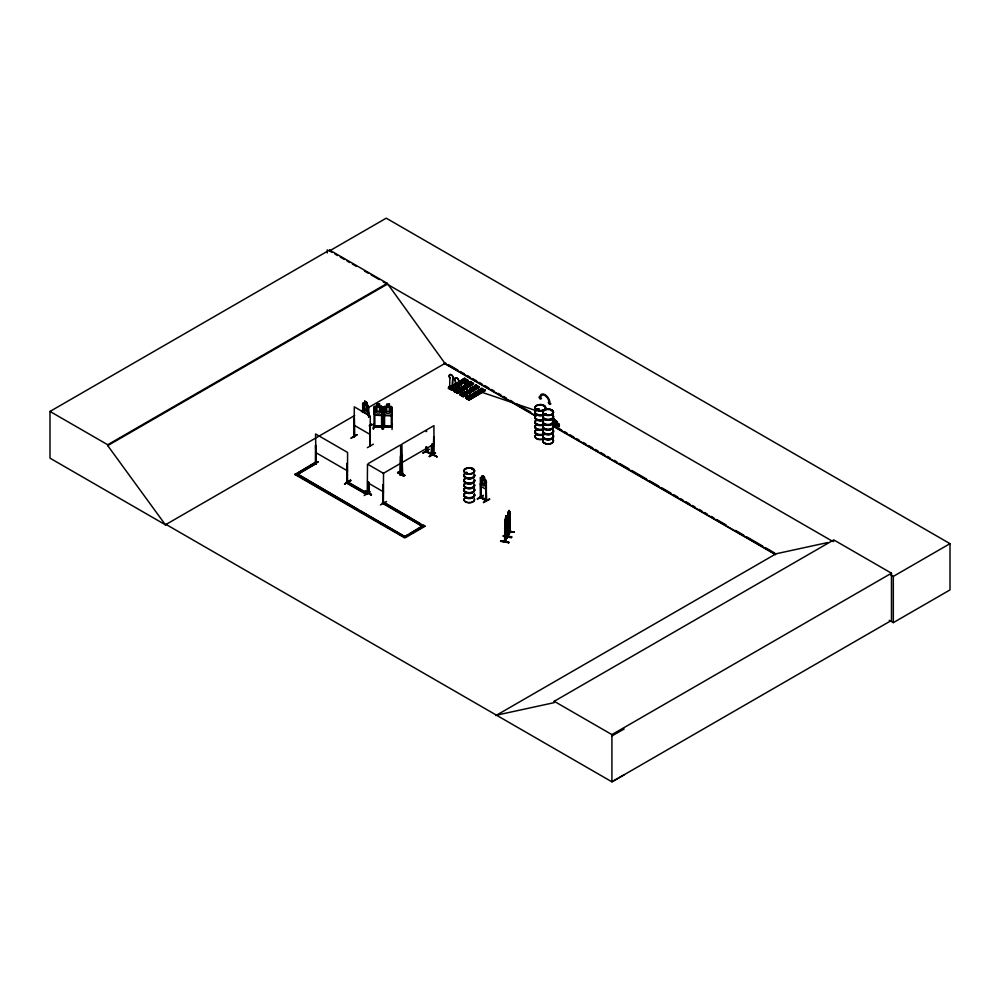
<?xml version="1.0" encoding="UTF-8"?>
<svg xmlns="http://www.w3.org/2000/svg" width="1000" height="1000" viewBox="0 0 1000 1000"><rect width="100%" height="100%" fill="white"/><g stroke="black" fill="none" stroke-linecap="round" stroke-linejoin="round"><path stroke-width="1.5" d="M452.2 388.275L452.625 379.6A2.837 1.65 59.5 0 0 452.625 376.325A2.837 1.65 59.5 0 0 449.762 374.712A2.837 1.65 59.5 0 0 449.762 377.987L449.888 377.912A2.837 1.65 59.5 0 1 449.888 374.637A2.837 1.65 59.5 0 1 452.75 376.25A2.837 1.65 59.5 0 1 452.75 379.525L452.325 388.2L450.3 387.062L450.262 385.875L448.862 386.975L448.862 387.938L451.438 389.387L467.175 379.925L467.987 380.675L464.712 378.312C458.75 379.762 472.038 383.212 463.088 379.275M457.788 391.5L458.338 382.75A2.837 1.65 59.5 0 0 458.338 379.487A2.837 1.65 59.5 0 0 455.475 377.863A2.837 1.65 59.5 0 0 455.475 381.138C454.888 385.412 456.287 391.488 455.475 390.213M461.812 394L461.4 384.562A2.837 1.65 59.5 0 1 461.4 381.287A2.837 1.65 59.5 0 1 464.263 382.9A2.837 1.65 59.5 0 1 464.263 386.175L463.713 394.925L461.488 393.787M469.938 389.45L469.513 398.125L467.4 396.525L467.8 398.85L468.1 396.125L467.55 397.175L468.263 396.213L467.025 396.213L467.025 398.237M374.025 424.087L373.288 429.075L374.025 423.837M374.775 408.075L374 408.225L374.775 408.075L374.862 426.737L373.925 425.875M373.963 424.137L373.713 428.713M374.15 412.938L374.975 415.213L381.45 415.425L382.4 413.188L381.388 415.35L374.913 415.225M374.7 425.838L381.65 426L381.637 426.95L381.562 408.225L382.325 408.237L381.562 408.225M382.312 426.912L382.413 407.025L381.425 406.2L374.938 406.1L374.05 406.9L374.087 426.775L382.4 426.912L373.95 426.525M382.4 407.075L381.425 406.2M382.238 426.037L373.938 426.075M382.638 424.275L382.25 429.275L382.638 424.025M383.837 407.062L384.725 406.262L391.213 406.413L392.2 407.238L392.013 427.175L383.725 426.962L383.837 407.062L384.7 415.5L391.238 415.588L392.188 413.4M383.812 424.3L383.488 429.212M384.562 408.288L383.787 408.438L384.562 408.288L384.575 426.75M389.412 404.15L386.625 404.087L386.712 406.438L385.325 407.163L385.325 411.413L386.712 413.275L389.312 413.325L390.712 411.538L390.712 407.287L389.312 406.5L389.412 404.1M391.35 408.438L392.113 408.45L391.35 408.438L391.337 427.113L392.088 426.262M392.038 429.487L392.362 424.212M504.625 527.987L504.913 529.725L507.1 523.375M509.65 520.7C511.325 512.125 507.9 529.163 507.525 522.587M449.8 386.912L450.575 386.825L450.062 387.287M461.287 393.612L462.762 393.137L462.137 395.575L462.013 392.663L460.15 393.488L460.5 395.2L467.463 391.238M467.688 395.938L466.062 397.863L468.625 399.312L470.262 397.388L470.487 398.725L467.25 396.662M500.712 540.675L500.562 541.325L508.7 542.7M450.075 386.875L453.3 388.8L453.3 387.587L451.438 388.425L451.438 389.387M451.138 386.35C450.163 387.312 450.95 386.7 450.538 386.538M456.838 389.963L456.538 390.087M455.425 389.525L456.213 392.15L455.887 389.963L456.763 389.613L455.538 389.975L456.85 389.888M463.837 394.85L461.613 393.363L461.7 394M462.438 393.1L462.1 393.713L462.225 393.05M504.575 541.725L507.463 536.512L507.463 516.438L508.35 511.85C509.825 508.15 510.112 519.05 508.288 520.962L508.35 511.85M506.812 537.562L507.388 518.675M507.137 537.163L504.762 541.325L504.875 522.788L504.913 541.812L507.45 536.562M510.288 513.275L509.725 532.087M510.3 531.825L510.35 531.075L507.425 536.45M356.987 434.725L351.15 437.962M357.113 434.787L351.112 438.275M364.2 495.55L370.337 491.8M458.663 383.088C460.05 380.613 461.2 385.012 458.787 383.162M464.288 385.988L465.2 386.85L466.1 385.975M464.25 386.312L466.138 386.112L464.525 385.737M470.2 389.4C471.037 391.875 473.225 388.188 470.3 389.462M472.038 389.862L470.863 389.012L470.312 390.012M475.875 392.675L477.275 393.288M504.625 541.763L504.913 520.525M466.6 472.238L465.712 472.825M466.45 472.85L467.275 472.788M466.3 472.875L466.962 472.562M472.788 469.225L472.262 469.625M536.8 409.837L537.362 409.2M536.75 409.525L537.875 409.162M537.025 409.288L537.638 409.65M538 409.675L536.925 409.263M543.688 406.138L543.763 406.362M543.325 405.8L543.888 406.238M544.562 414.25L545.35 413.562L545.938 414.462M545.1 413.638L545.487 414.412M551.287 410.775L551.287 410.3M550.95 410.513L551.512 410.375M450.95 386.287L450.613 388.925L450.525 386.912M461.812 393.375L462.062 393.688M467.788 396.65L468.413 396.575M449.65 386.925L449.888 377.912M365.062 491.538L371.438 494.812L365.4 490.975L365.062 491.55L371.112 494.963M365.375 490.988L371.4 494.475M365.35 491.287L371.4 494.738M404.725 475.2C385.887 464.762 417.375 482.512 398.387 472.262M500.7 540.688L508.825 542.125L508.688 542.775M503.475 535.85L511.725 536.725L511.587 537.375L503.225 535.988L511.35 537.438M461.512 387.663L454.562 391.763L454.225 390.075L455.863 389.1L454.462 391.163L457.025 392.612L458.663 390.688L458.9 392.025L455.887 389.9M456.5 389.55L455.275 389.6L455.275 391.625M461.6 393.913L461.675 393.325M367.85 414.462L368.638 412.65L367.9 414.562L363.275 411.887L362.725 409.237L363.338 411.85M485.6 489.113L486.337 487.2L485.662 489.075L480.975 486.438L480.363 483.825M462.337 393.587L462.362 393.225M467.075 396.763L467.65 397.163L467.075 387.837L457.45 393.4L473.575 383.9L470.3 381.55C464.338 382.987 477.625 386.438 468.675 382.512M318.312 461.875L312.325 465.363M423.113 453.038L428.825 449.412M315.375 463.188C317.062 463.413 314.887 462.9 315.375 463.862L315.55 445.188L316.15 463.963M346.788 481.962L347.175 481.2L347.663 482.225L346.788 481.962L347.45 482.35L347.6 452.45L315.55 433.95L316.1 464M346.763 481.312L347.562 481.463M426.637 451.163L426.05 450.775L426.637 451.838M426.925 451.037L426.3 450.637M432.238 443.938L431.825 454.425M482.463 475.838L482.463 478.125L480.363 477.713L480.387 497.612L480.725 496.75M480.812 497.85L480.538 496.712M485.763 500C473.725 494.075 487.762 498.825 486.337 500.975L486.337 481.087L485.65 479.875M480.538 497.388L486.562 500.825L485.938 482L485.737 500.7L485.938 482M504.925 520.588L506.188 515.7L506.25 518.125L506.825 517.05M505.525 517.388L506.025 516.462M508.425 511.987L508.913 511.062M505.525 518.15L506.025 517.225M508.425 512.75L508.913 511.825M504.837 520.562L506.838 516.95L506.863 537.6M509.075 512.575L509.712 511.637M507.775 517.388L507.8 536.413L510.037 531M506.25 530.688L514.362 532.137L506.112 530.588M399.8 474.812L400.412 455.988M433.113 454.938L433.888 454.762M433.713 436.763L433.175 455.513M466.45 473.15L466.938 472.488M471.925 469.3L472.612 469.137M472.125 469.113L472.788 469.35M538.312 409.712L536.975 409.837M505 541.725L505.45 519.538M552.863 419.688L559.3 424.387L559.3 426.662L552.863 424.087M510.1 532.188L509.637 511.525L507.812 515.125M507.9 536.325L510.312 531.788L507.7 535.875L508.062 517.438M507.238 537.562L507.1 517.275M504.812 541.337L507.413 537.2M354.613 436.688L354.275 418.062L354.375 436.538M383.312 484.738L383.263 503.263L383.038 484.575M381.475 426.05L382.325 426.025M392.113 426.95L383.738 426.75L383.888 426.05L391.287 426.238M449.913 386.788L450.788 386.375M368.375 492.287L368.713 492.438M368.375 492.962L368.375 481.912M368.913 492C368.738 496.575 369.363 483.762 368.913 483.088M402 473.212L402.088 472.775M460.425 383.15L458.95 383.275M471.938 389.8L470.462 389.925M475.975 392.738L477.738 393M545.712 414.338L545.487 413.612M426.1 431.65L426.8 431.163M480.425 477.788L481.087 477.325L485.55 479.975L484.3 479.175L484.375 476.863L482.4 475.725L484.375 476.863M374.012 425.875L374.1 426.525M383.875 426.3L392.188 426.45M384.525 426.975L384.562 426.112M448.387 388.2L449.05 388.587L448.387 388.2L464.712 378.312M464.55 378.762L467.75 380.275L451.475 389.963M449.212 388.387L465.312 379.012M450.913 389.625L451.7 389.913M451.425 389.9L451.675 388.562L453.3 387.587M470.3 381.55L464.975 385.1M454.562 391.763L470.7 382.312M460.95 387.475L454.188 391.4L470.925 382.275L465.112 385.337M466.05 387.113L456.7 392.812M464.7 385.1L470.3 381.788L472.788 383.312M473.325 383.612L456.838 393.038L473.338 383.263M470.05 392.837L479.513 387.312L476.075 385.412M460.487 395.175L475.725 386.737M462.625 396.225L479.263 386.688M462.425 396.275L477.375 387.525M479.087 387.113L478.713 386.737M467.238 394.188L462.987 396.6L463.188 395.2L464.825 394.237L462.95 395.075L462.95 396.037L460.387 394.588L462.013 392.663M479.038 387.05L476.225 385.213L469.525 389.162M465.65 398.175L467.95 396.737M485.15 390.6L469.025 400.062L485.188 390.6L481.75 388.688M467.65 397.05L467.463 395.8L465.825 396.763L466.637 398.713M482.262 388.963L466.562 398.7L482.525 388.975L470 395.988M468.1 399.55L484.95 390.312M469.6 395.75L481.9 388.488L484.787 390.387M455.475 381.138L455.35 381.213A2.837 1.65 59.5 0 1 455.35 377.938A2.837 1.65 59.5 0 1 458.212 379.562A2.837 1.65 59.5 0 1 458.212 382.825M461.4 384.562L451.887 390.175L448.638 388.05L448.638 386.838L450.262 385.875M460.363 381.125L461.987 379.925L465.025 381.875L461.987 379.925M448.65 388.212L464.712 378.675M452.587 389.012L460.7 384.288M467.75 380.037L463.4 382.6L460.363 380.887M451.863 390.175L461.225 384.6M463.9 383.025L467.925 380.65L463.963 383.05M467.975 385.5L465.95 384.113L467.587 383.15L470.625 384.862L467.587 383.15M454.237 391.438L462.1 386.737M461.163 387.725L454.613 391.812M463.95 386.225L470.9 382.125M457.5 393.387L457.262 391.788L458.9 390.825M468.738 385.538L472.762 383.162M463.875 386.75L465.9 387.887L467.525 386.688M469.55 386.275L473.55 383.9M471.875 387.537C480.825 391.463 467.537 388.013 473.512 386.575L476.538 388.525L473.512 386.575M474.6 385.925C483.55 389.862 470.262 386.413 476.225 384.963M468.15 390.075L460.538 395.238M467.438 391.075L460.763 395.188M476.825 385.538L469.875 389.637L475.513 386.488M460.925 395.45L475.65 386.712M462.35 396.213L478.688 386.575M467.2 394.038L462.762 396.45M469.525 392.537L479.275 386.912M469.725 392.65L478.888 386.987M467.45 394.438L463.413 396.825L459.975 394.9M469.812 389.525A2.837 1.65 59.5 0 0 469.812 386.25A2.837 1.65 59.5 0 0 466.95 384.637A2.837 1.65 59.5 0 0 466.95 387.912L467.1 396.987M479.125 393.387C478.025 396.062 471.85 392.575 476.087 391.662L479.125 393.625L476.087 391.662M479.188 389.85C474.938 390.763 481.112 394.25 482.212 391.562L479.188 389.85L482.212 391.562M484.938 389.963C483.837 392.638 477.663 389.15 481.9 388.237M469.862 395.763L481.912 388.6M466.163 398.45L482.5 388.812M469.087 400.1L468.862 398.488L470.487 397.512M468.025 399.487L484.363 389.85M465.825 397.975L468.625 399.825L484.95 390.188M315.95 464.162L316.1 445.5M312.062 465.262L318.038 461.775M346.875 482.05L347.05 463.375L347.35 482.312M347.6 481.512L346.15 482.85L366.188 494.412L367.35 493.738L348.663 482.938M350.538 480.15L350.875 480.737L344.575 484.025L350.562 480.163L344.613 483.963M344.575 484.025L350.588 480.462M402.275 473.413L401.587 473.775L402.212 454.95L402.425 473.638L401.875 444.137L433.925 425.637L433.988 455.35M402.413 455.062L401.675 455.262M423.162 453.125L429.137 449.25L423.162 452.75M426.662 451.788L426.863 447.05M397.887 472.587L403.938 476.037L397.562 472.4M431.188 453.375L437.238 456.812L426.725 451.35L436.95 456.887M431.425 454.025L431.912 454.862M435.2 452.713L429.212 456.575L435.225 452.762M433.925 455.387L433.713 454.588M369.825 427.275L370.087 445.962M373.375 444.188L367.388 447.663M367.262 494.038L367.5 464.125L383.525 473.375L383.35 502.938M380.462 504.925L386.6 501.488M166.15 524.462L165.5 524.85L50 458.162L50 411.438L329.55 250.037L387.262 283.35L444.975 363.4L535.337 415.575M329.55 250.037L329.55 250.9L386.238 218.175L950 543.663L950 589.913L893.312 622.638L889.262 620.288M50 411.438L107.713 444.75L387.262 283.35M624.15 774.85L611.912 781.825L166.075 524.425L165.413 524.8L107.713 445.613L387.262 284.212M363.45 404.688C362.062 403.338 364.613 410.9 363.45 412.388M364.7 401.337L366.675 402.312L367.525 406L367.525 410.25L366.538 411.5L364.7 410.438L363.713 408.05L363.713 403.8L364.7 403.612L364.7 401.175L366.675 402.312M366.675 404.6L366.538 402.4M367.95 405.325L368.638 406.538L368.575 417.137M368.038 415.288L368.237 407.45L368.787 417.013M165.413 524.8L354.7 415.513M361.438 411.625L364.125 410.075M368.175 407.738L445.625 363.025M368.787 407.762L368.038 407.575M371.763 424.25L369.35 425.637L371.788 424.275L369.675 426.213M369.35 426.012L372.075 424.775M369.65 426.15L372.05 424.762M382.438 502.675L422.5 526.388L382.438 503.263L383.612 502L424.837 526.388L404.8 537.95L295.012 474.55L315.038 462.413L316.2 463.663L296.175 475.225L316.2 463.088M295.012 474.55L315.038 462.987L316.2 463.663M449.913 387.062L450.575 387.025L449.688 386.375L449.688 388.4M368.587 463.363L400.625 444.862L400.7 474.613L400.087 474.925L400.475 473.775L400.075 474.288M346.15 482.85L347.325 482.175M383.275 473.387L400.625 463.363M401.875 462.638L433.925 444.137M346.15 482.262L366.188 493.825L367.35 493.15L346.875 481.375M382.438 503.263L383.612 502.587L419.663 523.4M557.2 427.038L557.325 421.775L552.6 418.312M559.3 424.387L557.2 423.325L557.263 421.763M552.587 425.138L556.625 427.388L552.6 425.062M480.6 478.925L481.138 479.237M486.488 482.312L485.737 482.125M407.638 534.963L403.638 537.275L423.663 525.125L424.837 526.388M410.312 533.413L421 527.25M295.012 473.975L404.8 537.362L424.837 525.8M477.425 499.175L483.438 495.325L477.425 498.8M480.938 479.35L481.138 497.738M489.75 499.312L483.475 502.325M495.85 715.575L776.062 553.787L827.688 542.562M496.5 715.188L554.212 702.638L554.212 701.3L833.763 539.9L891.475 573.212L891.475 620.425L611.912 781.825L611.912 734.613L891.475 573.212M833.763 541.237L833.112 541.625L383.237 281.887M890.638 574.837L893.312 576.388L950 543.663M611.912 735.962L624.15 728.988M464.525 385.925L466.012 386.037M556.562 427.425L557.263 425.412M402.088 473.45L402.475 472.863M545.9 414.363L544.812 414.363M467 473.025L466.037 473.2M402.113 473.462L402.212 454.95M368.675 493.088L368.587 482.038M476.312 392.537L477.713 393.137L475.887 392.962M370.125 445.637L370.3 416.075L354.275 406.825L354.25 436.85L354.35 418.338M545.062 413.762L546.062 413.888M426.262 451.325L426.325 446.737M397.612 472.688L403.663 476.138M552.225 423.338L554.388 423.137L556.638 425.863L554.825 422.938C557.8 423.75 556.725 420.662 554.362 422.188L552.225 419.487M537.3 409.137L538.088 409.263M552.1 422.525L553.95 422.4L552.1 420.125M347.088 481.875L347.05 463.375M480.887 497.188L480.425 496.925M480.887 497.863L481.138 483.862M384.762 415.375L391.175 415.513M400.412 473.812L400.025 474.475M448.85 388.462L464.712 378.562M454.025 391.475L457.287 393.137M451.075 386.838L449.837 386.287L449.837 388.312L450.763 388.837M483.35 495.613L477.388 498.8M509.988 511.863L509.75 532.2M506.138 530.85L514.263 532.312M503.237 536.25L511.375 537.712M370.025 445.938L370.025 427.15M537.362 424.387L537.225 424.2A5.263 3.038 0 0 1 535.763 420.25M535.825 410.588L477.55 390.812L480.588 392.525M480.725 497.425L480.6 483.55M383.038 503.075L383.25 484.462M480.275 389.2L483.312 390.925M465.95 384.113L467.975 385.262M461.938 383.462L458.9 381.737L461.938 383.7M464.5 384.975L466.512 386.112M464.5 385.213L466.512 386.35M457.275 382.7L460.312 384.663L457.275 382.95M463.875 386.5L465.9 387.65M469.8 389.925L471.825 391.312L469.8 390.163M474.462 392.625L477.5 394.35M456.138 390.225L458.663 391.65L458.663 390.688M461.2 393.025L462.137 393.55M467.8 396.825L466.875 396.3L466.875 398.325M461.35 394.963L462.275 395.487M435.487 453.212L429.3 456.575M426.325 451.362L432.238 454.712M432.038 444.062L432.1 454.888C426.65 451.8 425.062 452.962 426.662 447.163M398.65 471.812L404.7 475.25M329.55 250.9L332.238 252.45M334.925 254L337.612 255.55M340.288 257.1L344.312 259.425M347 260.975L349.688 262.525M352.375 264.075L356.4 266.4M364.45 271.05L368.475 273.375M371.163 274.925L379.212 279.562M552.6 418.387L557.2 421.8M552.863 420.825L556.538 422.95L556.538 425.062L552.863 422.95L552.863 420.825A5.288 3.05 0 0 1 548.162 425.363A5.288 3.05 0 0 1 543.587 420.788M448.325 364.575L457.762 370.025M460.462 371.587L464.513 373.925M467.2 375.475L469.9 377.038M472.6 378.587L476.65 380.925M479.35 382.488L482.038 384.05M484.738 385.6L488.787 387.938M491.488 389.5L494.175 391.05M498.225 393.387L500.925 394.95M503.625 396.5L506.312 398.062M510.363 400.4L513.062 401.95M515.763 403.512L530.6 412.075M557.562 427.65L561.613 429.988M564.312 431.538L567.013 433.1M569.712 434.663L573.75 436.987M576.45 438.55L579.15 440.112M583.188 442.438L585.887 444M588.587 445.562L592.638 447.9M595.337 449.45L598.025 451.012M600.725 452.562L604.775 454.9M607.475 456.463L610.163 458.013M614.212 460.35L616.912 461.912M619.612 463.462L629.05 468.913M631.75 470.475L646.587 479.038M649.275 480.6L658.725 486.05M661.413 487.6L670.863 493.062M673.55 494.613L677.6 496.95M680.3 498.512L683 500.062M685.7 501.625L689.737 503.963M692.438 505.513L695.138 507.075M699.175 509.412L701.875 510.962M704.575 512.525L707.275 514.075M711.325 516.413L714.013 517.975M716.712 519.525L726.15 524.987M735.6 530.438L743.688 535.1M746.388 536.663L762.575 546M765.263 547.562L774.712 553.013M552.863 425.688L775.4 554.175M444.087 363.275L534.75 415.613M553.688 426.55L775.6 554.675M367.925 405.387L363.288 402.713L362.663 403.175L362.7 412.2M363.387 411.8L367.925 414.425M480.387 497.537L486.275 500.938M354.275 425.325L370.3 434.575M315.55 452.45L347.6 470.95M367.5 482.625L383.525 491.875M357.788 509.45L297.35 473.975L404.8 536.6L360.475 511M554.212 701.3L611.912 734.613M426.062 451.512L426.112 446.863M537.013 424.087L537.263 424.175A5.263 3.038 0 0 0 544.05 423.913M431.488 454.575L431.7 445.175M489.462 498.8L483.438 502.65M462.2 393.15L461.35 392.938L461.2 395.05M504.975 525.312L505.387 526.375L506.562 522.35L506.15 515.825M374.913 415.288L374.05 412.95L374.15 406.875M460.55 383.075L458.663 382.9M893.312 576.388L893.312 622.638M509.175 510.312L509.137 512.725M484.237 476.938L485.225 480.55L485.225 484.8L484.237 486.05L482.4 484.988L481.413 482.6L482.4 475.725M470.262 397.388L470.262 398.35M464.825 394.237L464.825 395.45M464.588 394.113L464.588 395.075M461.788 392.525L461.788 393.725M453.062 387.463L453.062 388.425M431.488 445.3L431.488 454.613M369.125 483.2L369.125 492.863M368.237 412.075L368.237 415.163M364.762 401.287L364.762 403.575M363.237 404.8L363.237 412.512M362.9 404.375L362.9 412.075M327.287 249.862L327.287 252.925M107.713 444.75L107.713 445.613M474.45 479.875A5.375 3.1 0 0 1 468.562 483.75A5.375 3.1 0 0 1 464.613 479.125M474.375 480.175A5.288 3.05 0 0 1 468.575 484A5.288 3.05 0 0 1 464.675 479.45M474.363 484.175A5.275 3.05 0 0 1 468.575 487.987A5.275 3.05 0 0 1 464.688 483.438M474.363 484.462A5.275 3.05 0 0 1 468.575 488.275A5.275 3.05 0 0 1 464.688 483.725M474.45 474.762A5.375 3.1 0 0 1 468.562 478.65A5.375 3.1 0 0 1 464.613 474.012M474.375 479.325A5.288 3.05 0 0 1 468.575 483.137A5.288 3.05 0 0 1 464.675 478.587M474.375 475.075A5.288 3.05 0 0 1 468.575 478.888A5.288 3.05 0 0 1 464.675 474.338M474.45 479.613A5.375 3.1 0 0 1 468.562 483.488A5.375 3.1 0 0 1 464.613 478.862M474.45 474.5A5.375 3.1 0 0 1 468.562 478.387A5.375 3.1 0 0 1 464.613 473.75M474.375 474.212A5.3 3.062 0 0 1 468.575 478.05A5.3 3.062 0 0 1 464.675 473.475M474.45 494.425A5.375 3.1 0 0 1 468.562 498.3A5.375 3.1 0 0 1 464.613 493.675M474.375 494.725A5.288 3.05 0 0 1 468.575 498.55A5.288 3.05 0 0 1 464.675 494M474.363 498.725A5.275 3.05 0 0 1 468.575 502.537A5.275 3.05 0 0 1 464.688 497.987M474.538 485.725A5.275 3.05 0 0 1 467.9 488.663A5.275 3.05 0 0 1 464.688 484.2M474.363 499.012A5.275 3.05 0 0 1 468.575 502.812A5.275 3.05 0 0 1 464.688 498.275M474.387 484.675A5.312 3.062 0 0 1 468.562 488.5A5.312 3.062 0 0 1 464.663 483.925M474.45 489.312A5.375 3.1 0 0 1 468.562 493.2A5.375 3.1 0 0 1 464.613 488.562M474.375 493.875A5.288 3.05 0 0 1 468.575 497.688A5.288 3.05 0 0 1 464.675 493.137M474.375 489.625A5.288 3.05 0 0 1 468.575 493.438A5.288 3.05 0 0 1 464.675 488.888M474.45 494.162A5.375 3.1 0 0 1 468.562 498.038A5.375 3.1 0 0 1 464.613 493.413M474.45 489.05A5.375 3.1 0 0 1 468.562 492.938A5.375 3.1 0 0 1 464.613 488.3M474.375 488.762A5.3 3.062 0 0 1 468.575 492.6A5.3 3.062 0 0 1 464.675 488.025M552.812 420.462A5.375 3.1 0 0 1 548.162 425.112A5.375 3.1 0 0 1 543.513 420.462M552.737 424.775A5.275 3.05 0 0 1 548.162 429.35A5.275 3.05 0 0 1 543.587 424.775M552.737 425.062A5.275 3.05 0 0 1 548.162 429.637A5.275 3.05 0 0 1 543.587 425.062M552.812 415.35A5.375 3.1 0 0 1 548.162 420.012A5.375 3.1 0 0 1 543.513 415.35M552.75 419.925A5.288 3.05 0 0 1 548.162 424.513A5.288 3.05 0 0 1 543.587 419.925M552.75 415.675A5.288 3.05 0 0 1 548.162 420.262A5.288 3.05 0 0 1 543.587 415.675M552.812 420.2A5.375 3.1 0 0 1 548.162 424.85A5.375 3.1 0 0 1 543.513 420.2M552.812 415.087A5.375 3.1 0 0 1 548.162 419.75A5.375 3.1 0 0 1 543.513 415.087M552.75 414.825A5.288 3.05 0 0 1 548.162 419.4A5.288 3.05 0 0 1 543.587 414.825M552.812 435.012A5.375 3.1 0 0 1 548.162 439.663A5.375 3.1 0 0 1 543.513 435.012M552.75 435.337A5.288 3.05 0 0 1 548.162 439.913A5.288 3.05 0 0 1 543.587 435.337M552.725 439.325A5.263 3.038 0 0 1 548.162 443.888A5.263 3.038 0 0 1 543.6 439.325A5.312 3.062 0 0 0 548.162 444.025A5.312 3.062 0 0 0 552.762 439.438M552.737 425.538A5.275 3.05 0 0 1 548.162 430.112A5.275 3.05 0 0 1 543.587 425.538M552.737 439.613A5.275 3.05 0 0 1 548.162 444.188A5.275 3.05 0 0 1 543.587 439.613M552.762 425.262A5.312 3.062 0 0 1 548.162 429.862A5.312 3.062 0 0 1 543.562 425.262M552.812 429.9A5.375 3.1 0 0 1 548.162 434.562A5.375 3.1 0 0 1 543.513 429.9M552.75 434.475A5.288 3.05 0 0 1 548.162 439.062A5.288 3.05 0 0 1 543.587 434.475M552.75 430.225A5.3 3.062 0 0 1 548.162 434.812A5.3 3.062 0 0 1 543.575 430.225M552.812 434.75A5.375 3.1 0 0 1 548.162 439.4A5.375 3.1 0 0 1 543.513 434.75M552.812 429.637A5.375 3.1 0 0 1 548.162 434.3A5.375 3.1 0 0 1 543.513 429.637M552.75 429.375A5.288 3.05 0 0 1 548.162 433.95A5.288 3.05 0 0 1 543.587 429.375M543.013 420.175A5.375 3.1 0 0 1 536.525 419.675A5.375 3.1 0 0 1 535.662 415.938M542.962 420.425A5.288 3.05 0 0 1 536.575 419.938A5.288 3.05 0 0 1 535.737 416.25M542.962 424.688A5.288 3.05 0 0 1 536.575 424.212A5.288 3.05 0 0 1 535.737 420.525M543.013 415.062A5.375 3.1 0 0 1 536.525 414.575A5.375 3.1 0 0 1 535.662 410.825M536.525 410.188A5.375 3.1 0 0 1 538.925 409.387M542.975 419.575A5.3 3.062 0 0 1 536.575 419.087A5.3 3.062 0 0 1 535.725 415.4M542.975 415.325A5.3 3.062 0 0 1 536.575 414.837A5.3 3.062 0 0 1 535.725 411.15M536.575 410.513A5.3 3.062 0 0 1 538.95 409.725M543.013 419.913A5.375 3.1 0 0 1 536.525 419.412A5.375 3.1 0 0 1 535.662 415.675M543.013 414.8A5.375 3.1 0 0 1 536.525 414.312A5.375 3.1 0 0 1 535.662 410.562M536.525 409.925A5.375 3.1 0 0 1 538.925 409.125M542.962 414.462A5.288 3.05 0 0 1 536.575 413.975A5.288 3.05 0 0 1 535.737 410.288M536.575 409.663A5.288 3.05 0 0 1 538.95 408.875M543.013 434.725A5.375 3.1 0 0 1 536.525 434.225A5.375 3.1 0 0 1 535.662 430.487M542.962 434.975A5.288 3.05 0 0 1 536.575 434.487A5.288 3.05 0 0 1 535.737 430.8M544.05 438.462A5.263 3.038 0 0 1 537.112 438.725A5.263 3.038 0 0 1 535.763 434.8M544.05 424.675A5.263 3.038 0 0 1 537.112 424.938A5.263 3.038 0 0 1 535.763 421M542.962 439.237A5.288 3.05 0 0 1 536.575 438.762A5.288 3.05 0 0 1 535.737 435.075M542.975 424.913A5.312 3.062 0 0 1 536.562 424.425A5.312 3.062 0 0 1 535.725 420.725M543.013 429.613A5.375 3.1 0 0 1 536.525 429.125A5.375 3.1 0 0 1 535.662 425.375M542.975 434.125A5.3 3.062 0 0 1 536.575 433.638A5.3 3.062 0 0 1 535.725 429.938M542.975 429.875A5.3 3.062 0 0 1 536.575 429.387A5.3 3.062 0 0 1 535.725 425.7M543.013 434.462A5.375 3.1 0 0 1 536.525 433.963A5.375 3.1 0 0 1 535.662 430.225M543.013 429.35A5.375 3.1 0 0 1 536.525 428.862A5.375 3.1 0 0 1 535.662 425.112M542.962 429.012A5.288 3.05 0 0 1 536.575 428.525A5.288 3.05 0 0 1 535.737 424.837M376.838 403.812L379.625 403.875L379.525 406.287L380.925 407.075L380.925 411.325L379.525 413.113L376.925 413.05L375.538 411.2L375.538 406.95L376.925 406.225L376.838 403.812M500.688 541L508.825 542.513L500.688 541M503.587 535.6L511.725 537.112L503.587 535.638M506.15 518.862L505.387 524.55L506.15 518.862M509.05 513.462L508.288 519.15L509.05 513.462M554.237 419.137L554.038 419.875L554.237 419.137M554.237 425.3L554.038 426.05L554.237 425.3M541.462 398.475L540.237 399.125L539.012 397.088L539.85 397.562A7.138 4.162 59.6 0 1 544.95 394.625A7.138 4.162 59.6 0 1 550.037 403.338L550.875 403.825L549.575 404.425L548.275 402.337L549.113 402.812A5.962 3.475 59.6 0 0 544.862 395.538A5.962 3.475 59.6 0 0 540.612 398L541.462 398.475M379.062 404.375L377.388 404.338L377.388 405.1L379.062 405.138L379.062 404.375M388.85 404.588L387.175 404.55L387.175 405.312L388.85 405.35L388.85 404.588M379.525 407.038L376.925 406.987L376.925 411.225L379.525 411.287L379.525 407.038M389.312 407.262L386.712 407.2L386.712 411.45L389.312 411.5L389.312 407.262M473.45 390.1L470.425 388.387L473.45 390.1M558.837 424.65L558.175 424.275L558.837 426.012L558.837 424.65M366.213 402.587L365.025 401.9L366.213 403.338L366.213 402.587M366.538 405.425L364.7 404.363L364.7 408.612L366.538 409.675L366.538 405.425M483.913 477.137L482.725 476.45L483.913 477.887L483.913 477.137M484.237 479.975L482.4 478.913L482.4 483.162L484.237 484.225L484.237 479.975M466.613 473.375A5.3 3.062 0 0 0 474.562 470.725A5.3 3.062 0 0 0 466.613 468.075A5.3 3.062 0 0 0 466.613 473.375M466.625 473.812A5.275 3.05 0 0 0 474.538 471.175A5.275 3.05 0 0 0 466.625 468.537A5.275 3.05 0 0 0 466.625 473.812M466.613 473.562A5.312 3.062 0 0 0 474.575 470.9A5.312 3.062 0 0 0 466.613 468.25A5.312 3.062 0 0 0 466.613 473.562M545.513 414.712A5.3 3.062 0 0 0 553.462 412.062A5.3 3.062 0 0 0 545.513 409.412A5.3 3.062 0 0 0 545.513 414.712M545.525 415.15A5.275 3.05 0 0 0 553.438 412.512A5.275 3.05 0 0 0 545.525 409.875A5.275 3.05 0 0 0 545.525 415.15M545.513 414.9A5.312 3.062 0 0 0 553.475 412.238A5.312 3.062 0 0 0 545.513 409.588A5.312 3.062 0 0 0 545.513 414.9M537.675 410.188A5.275 3.05 0 0 0 545.6 407.537A5.275 3.05 0 0 0 537.675 404.9A5.275 3.05 0 0 0 537.675 410.188M537.675 410.613A5.288 3.05 0 0 0 545.612 407.975A5.288 3.05 0 0 0 537.675 405.325A5.288 3.05 0 0 0 537.675 410.613M536.562 409.875A5.312 3.062 0 0 0 545.45 408.5A5.312 3.062 0 0 0 538.95 404.738A5.312 3.062 0 0 0 536.562 409.875"/></g></svg>
